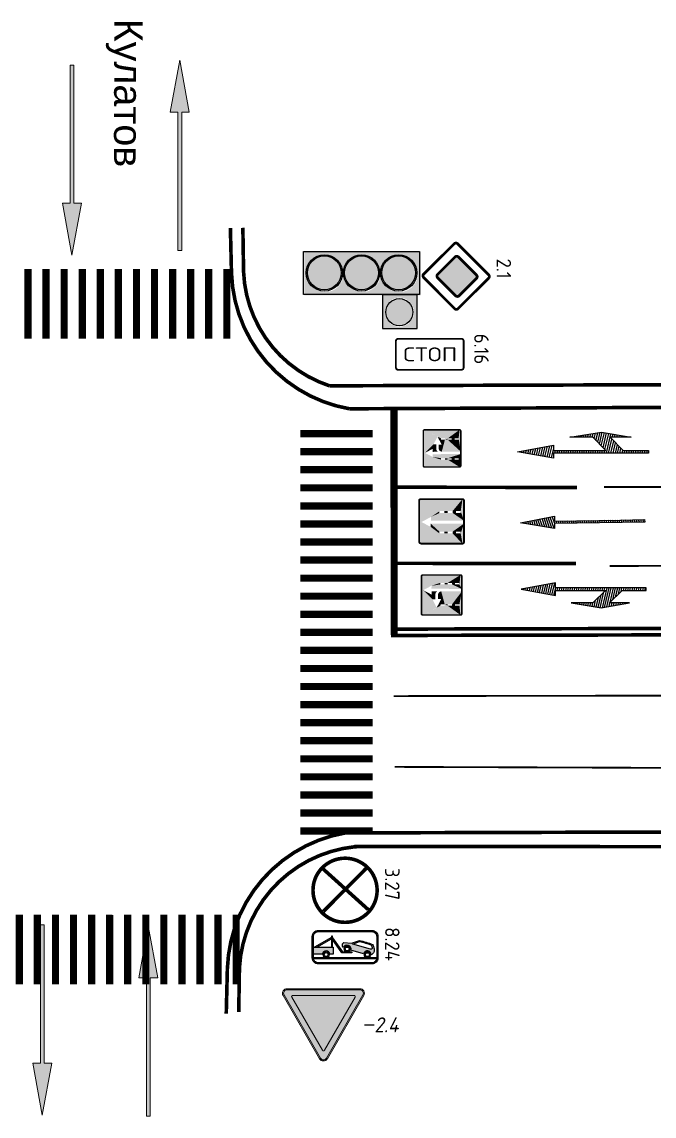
# Model space of a CAD drawing. Header units: millimetres. Extents: x 1734 to 2050, y 1482 to 1843.
# Drawn here: x 1894.04 to 1918.96, y 1733.88 to 1777.03 of the extents above; entities that cross this region are included whole.
import ezdxf
from ezdxf.enums import TextEntityAlignment as Align

# ---------------------------------------------------------------- set-up
doc = ezdxf.new("R2010")
doc.units = ezdxf.units.MM
for name, pattern in [('1.1', [141.652646, 70.079133, -0.0001, 71.573413]), ('1.3', [17.848385, 5.910826, -0.0001, 11.937459]), ('1.6_3_1', [4, 0, -1, 3])]:
    doc.linetypes.add(name, pattern=pattern)
for name, color, linetype, lineweight in [('знаки', 7, 'Continuous', 0), ('Описание', 7, 'Continuous', 15), ('разметка', 251, 'Continuous', 15)]:
    doc.layers.add(name, color=color, linetype=linetype, lineweight=lineweight)
doc.layers.add('КПЧ', color=9, linetype='Continuous')
doc.layers.add('Разметки', color=7, linetype='Continuous')
doc.styles.add('ROMAND', font='ROMAND.SHX', dxfattribs={"height": 2})
doc.styles.add('SASH', font='simplex8.shx', dxfattribs={"width": 0.9, "oblique": 12})
doc.styles.get("Standard").update_dxf_attribs({"font": 'arial.ttf'})

# ---------------------------------------------------------------- blocks, each defined once
blk = doc.blocks.new('1-18-')
at = {"layer": 'разметка'}
blk.add_hatch(color=0, dxfattribs=at).paths.add_polyline_path([(-0.075, 5.45), (-0.075, 0), (0.075, 0), (0.075, 5.45), (0.375, 5.45), (0, 7.5), (-0.375, 5.45)])
at = {"layer": 'разметка', "color": 0, "lineweight": 0, "flags": 128}
blk.add_lwpolyline([(-0.075, 5.45), (-0.075, 0), (0.075, 0), (0.075, 5.45), (0.375, 5.45), (0, 7.5), (-0.375, 5.45)], close=True, dxfattribs=at)
blk = doc.blocks.new('tr')
at = {"layer": 'знаки', "true_color": 0xffffff}
h = blk.add_hatch(color=7, dxfattribs=at)
edge = h.paths.add_edge_path()
edge.add_arc((0, 3.621), 0.24, 30, 150)
edge.add_line((-0.208, 3.741), (-2.16, 0.36))
edge.add_arc((-1.952, 0.24), 0.24, 150, 270)
edge.add_line((-1.952, 0), (1.952, 0))
edge.add_arc((1.952, 0.24), 0.24, 270, 390)
edge.add_line((2.16, 0.36), (0.208, 3.741))
edge = h.paths.add_edge_path(flags=16)
edge.add_arc((0, 3.621), 0.18, 30, 150)
edge.add_line((-0.156, 3.711), (-2.108, 0.33))
edge.add_arc((-1.952, 0.24), 0.18, 150, 270)
edge.add_line((-1.952, 0.06), (1.952, 0.06))
edge.add_arc((1.952, 0.24), 0.18, 270, 390)
edge.add_line((2.108, 0.33), (0.156, 3.711))
at = {"layer": 'знаки'}
h = blk.add_hatch(color=1, dxfattribs=at)
edge = h.paths.add_edge_path()
edge.add_arc((0, 3.621), 0.18, 30, 150)
edge.add_line((-0.156, 3.711), (-2.108, 0.33))
edge.add_arc((-1.952, 0.24), 0.18, 150, 270)
edge.add_line((-1.952, 0.06), (1.952, 0.06))
edge.add_arc((1.952, 0.24), 0.18, 270, 390)
edge.add_line((2.108, 0.33), (0.156, 3.711))
edge = h.paths.add_edge_path(flags=16)
edge.add_line((-0.052, 3.291), (-1.692, 0.45))
edge.add_arc((-1.64, 0.42), 0.06, 150, 270)
edge.add_line((-1.64, 0.36), (1.64, 0.36))
edge.add_arc((1.64, 0.42), 0.06, 270, 390)
edge.add_line((1.692, 0.45), (0.052, 3.291))
edge.add_arc((0, 3.261), 0.06, 30, 150)
at = {"layer": 'знаки', "true_color": 0xffffff}
h = blk.add_hatch(color=7, dxfattribs=at)
edge = h.paths.add_edge_path()
edge.add_line((-0.052, 3.291), (-1.692, 0.45))
edge.add_arc((-1.64, 0.42), 0.06, 150, 270)
edge.add_line((-1.64, 0.36), (1.64, 0.36))
edge.add_arc((1.64, 0.42), 0.06, 270, 390)
edge.add_line((1.692, 0.45), (0.052, 3.291))
edge.add_arc((0, 3.261), 0.06, 30, 150)
at = {"layer": 'Defpoints'}
blk.add_lwpolyline([(2.192, 1.931), (2.719, 1.931)], dxfattribs=at)
at = {"layer": 'знаки'}
blk.add_lwpolyline([(0.208, 3.741, 0.57735), (-0.208, 3.741), (-2.16, 0.36), (-2.16, 0.36, 0.57735), (-1.952, 0), (1.952, 0, 0.57735), (2.16, 0.36), (0.208, 3.741)], format="xyb", dxfattribs=at)
at = {"layer": 'знаки', "color": 7, "true_color": 0xffffff}
blk.add_lwpolyline([(0.156, 3.711, 0.57735), (-0.156, 3.711), (-2.108, 0.33, 0.57735), (-1.952, 0.06), (1.952, 0.06, 0.57735), (2.108, 0.33)], format="xyb", close=True, dxfattribs=at)
at = {"layer": 'знаки', "color": 1}
blk.add_lwpolyline([(-0.052, 3.291), (-1.692, 0.45, 0.57735), (-1.64, 0.36), (1.64, 0.36, 0.57735), (1.692, 0.45), (0.052, 3.291, 0.57735)], format="xyb", close=True, dxfattribs=at)
blk = doc.blocks.new('*U15')
at = {"layer": 'знаки', "xscale": -1, "rotation": 180}
blk.add_blockref('tr', (0, 3.861), dxfattribs=at)
at = {"layer": 'знаки', "color": 0, "lineweight": 30, "style": 'SASH', "oblique": 12, "width": 0.9}
blk.add_text('2.4', height=0.8, dxfattribs=at).set_placement((2.719, 1.931), align=Align.MIDDLE_LEFT)
blk = doc.blocks.new('*U27')
at = {"color": 0, "linetype": 'ByBlock', "lineweight": 15, "const_width": 0.4}
for points in [[(-14.123, 1.481), (-13.72, 5.316)], [(-13.128, 1.377), (-12.726, 5.211)], [(-12.133, 1.273), (-11.731, 5.107)], [(-11.139, 1.168), (-10.737, 5.003)], [(-10.144, 1.064), (-9.742, 4.898)], [(-9.15, 0.96), (-8.748, 4.794)], [(-8.155, 0.855), (-7.753, 4.69)], [(-7.161, 0.751), (-6.759, 4.585)], [(-6.166, 0.647), (-5.764, 4.481)], [(-5.172, 0.542), (-4.769, 4.377)], [(-4.177, 0.438), (-3.775, 4.272)], [(-3.183, 0.334), (-2.78, 4.168)], [(-2.188, 0.23), (-1.786, 4.064)], [(-1.193, 0.125), (-0.791, 3.959)], [(-0.199, 0.021), (0.203, 3.855)]]:
    blk.add_lwpolyline(points, dxfattribs=at)
blk = doc.blocks.new('*U20')
at = {"color": 0, "linetype": 'ByBlock', "lineweight": 15, "const_width": 0.4}
for points in [[(-12.133, 1.273), (-11.731, 5.107)], [(-11.139, 1.168), (-10.737, 5.003)], [(-10.144, 1.064), (-9.742, 4.898)], [(-9.15, 0.96), (-8.748, 4.794)], [(-8.155, 0.855), (-7.753, 4.69)], [(-7.161, 0.751), (-6.759, 4.585)], [(-6.166, 0.647), (-5.764, 4.481)], [(-5.172, 0.542), (-4.769, 4.377)], [(-4.177, 0.438), (-3.775, 4.272)], [(-3.183, 0.334), (-2.78, 4.168)], [(-2.188, 0.23), (-1.786, 4.064)], [(-1.193, 0.125), (-0.791, 3.959)], [(-0.199, 0.021), (0.203, 3.855)]]:
    blk.add_lwpolyline(points, dxfattribs=at)
blk = doc.blocks.new('*U79')
at = {"color": 4, "linetype": 'Continuous'}
for points in [[(0.19, 3.79), (0.05, 3.66), (7.42, 3.77)], [(7.42, 3.77), (0.05, 3.66), (7.5, 3.59)], [(0.37, 3.84), (0.19, 3.79), (7.42, 3.77)], [(7.25, 3.84), (0.37, 3.84), (7.42, 3.77)], [(0.05, 3.66), (0, 3.47), (7.5, 3.59)], [(7.5, 3.59), (0, 3.47), (3.65, 3.46)], [(0, 3.47), (1.72, 0.41), (3.65, 3.46)], [(0, 3.47), (0, -3.47), (1.72, 0.41)], [(3.65, 3.46), (1.72, 0.41), (2.82, 1.89)], [(3.37, 1.89), (1.72, 0.41), (2.01, 0.41)], [(2.82, 1.89), (1.72, 0.41), (3.37, 1.89)], [(3.37, 1.89), (2.01, 0.41), (3.37, -3.72)], [(7.5, 3.59), (3.65, 3.46), (5.47, 0.41)], [(3.65, 3.46), (4.47, 1.86), (5.47, 0.41)], [(4.47, 1.86), (3.85, -3.72), (5.18, 0.41)], [(3.85, 1.86), (3.85, -3.72), (4.47, 1.86)], [(4.47, 1.86), (5.18, 0.41), (5.47, 0.41)], [(7.5, 3.59), (5.47, 0.41), (7.5, -3.47)], [(1.72, 0.41), (0, -3.47), (1.72, -0.4)], [(2.01, 0.41), (2.01, -0.4), (3.37, -3.72)], [(5.18, 0.41), (3.85, -3.72), (5.18, -0.4)], [(5.47, 0.41), (5.47, -0.4), (7.5, -3.47)], [(1.72, -0.4), (0, -3.47), (1.72, -0.98)], [(1.72, -0.98), (0, -3.47), (1.72, -1.79)], [(1.72, -1.79), (0, -3.47), (1.72, -2.35)], [(1.72, -0.98), (2.01, -0.4), (1.72, -0.4)], [(2.01, -0.4), (1.72, -0.98), (2.01, -0.98)], [(1.72, -2.35), (2.01, -1.79), (1.72, -1.79)], [(2.01, -1.79), (1.72, -2.35), (2.01, -2.35)], [(2.01, -0.4), (2.01, -0.98), (3.37, -3.72)], [(2.01, -0.98), (2.01, -1.79), (3.37, -3.72)], [(2.01, -1.79), (2.01, -2.35), (3.37, -3.72)], [(5.18, -0.4), (3.85, -3.72), (5.18, -0.98)], [(5.18, -0.98), (3.85, -3.72), (5.18, -1.79)], [(5.47, -1.79), (3.85, -3.72), (5.18, -2.35)], [(5.18, -1.79), (3.85, -3.72), (5.47, -1.79)], [(5.18, -0.98), (5.47, -0.4), (5.18, -0.4)], [(5.47, -0.4), (5.18, -0.98), (5.47, -0.98)], [(5.47, -1.79), (5.18, -2.35), (5.47, -2.35)], [(5.47, -0.4), (5.47, -0.98), (7.5, -3.47)], [(5.47, -0.98), (5.47, -1.79), (7.5, -3.47)], [(5.47, -1.79), (5.47, -2.35), (7.5, -3.47)], [(1.72, -2.35), (0, -3.47), (1.72, -3.16)], [(1.72, -3.16), (0, -3.47), (3.37, -3.72)], [(0, -3.47), (0.07, -3.64), (3.37, -3.72)], [(0.07, -3.64), (0.25, -3.72), (3.37, -3.72)], [(3.37, -3.72), (2.01, -3.16), (1.72, -3.16)], [(2.01, -2.35), (2.01, -3.16), (3.37, -3.72)], [(5.18, -2.35), (3.85, -3.72), (5.18, -3.16)], [(5.47, -3.16), (3.85, -3.72), (7.5, -3.47)], [(3.85, -3.72), (5.47, -3.16), (5.18, -3.16)], [(7.5, -3.47), (3.85, -3.72), (7.48, -3.55)], [(7.48, -3.55), (3.85, -3.72), (7.45, -3.62)], [(7.45, -3.62), (3.85, -3.72), (7.39, -3.67)], [(7.39, -3.67), (3.85, -3.72), (7.32, -3.71)], [(5.47, -2.35), (5.47, -3.16), (7.5, -3.47)], [(7.32, -3.71), (3.85, -3.72), (7.25, -3.72)]]:
    blk.add_solid(points, dxfattribs=at)
blk = doc.blocks.new('*U80')
at = {"color": 0, "linetype": 'ByBlock', "lineweight": 15, "const_width": 0.4}
for points in [[(2.316, 22.079), (6.294, 21.662)], [(2.212, 21.084), (6.19, 20.667)], [(2.107, 20.09), (6.086, 19.672)], [(2.003, 19.095), (5.981, 18.678)], [(1.899, 18.101), (5.877, 17.683)], [(1.794, 17.106), (5.773, 16.689)], [(1.69, 16.112), (5.668, 15.694)], [(1.586, 15.117), (5.564, 14.7)], [(1.481, 14.123), (5.46, 13.705)], [(1.377, 13.128), (5.355, 12.711)], [(1.273, 12.133), (5.251, 11.716)], [(1.168, 11.139), (5.147, 10.722)], [(1.064, 10.144), (5.042, 9.727)], [(0.96, 9.15), (4.938, 8.733)], [(0.855, 8.155), (4.834, 7.738)], [(0.751, 7.161), (4.729, 6.743)], [(0.647, 6.166), (4.625, 5.749)], [(0.542, 5.172), (4.521, 4.754)], [(0.438, 4.177), (4.416, 3.76)], [(0.334, 3.183), (4.312, 2.765)], [(0.23, 2.188), (4.208, 1.771)], [(0.125, 1.193), (4.103, 0.776)], [(0.021, 0.199), (3.999, -0.218)]]:
    blk.add_lwpolyline(points, dxfattribs=at)

msp = doc.modelspace()

# ---------------------------------------------------------------- hatches: boundary and pattern name
at = {"ltscale": 0.2}
h = msp.add_hatch(color=251, dxfattribs=at)
h.dxf.hatch_style = 1
h.paths.add_polyline_path([(1905.175, 1767.942), (1905.175, 1766.248), (1909.752, 1766.248), (1909.752, 1767.942)])
h.paths.add_polyline_path([(1905.999, 1766.378, -1), (1905.999, 1767.812, -1)], flags=16)
h.paths.add_polyline_path([(1905.999, 1766.429, -1), (1905.999, 1767.761, -1)], flags=0)
h.paths.add_polyline_path([(1907.463, 1767.812, -1), (1907.463, 1766.378, -1)], flags=16)
h.paths.add_polyline_path([(1907.463, 1767.761, -1), (1907.463, 1766.429, -1)], flags=0)
h.paths.add_polyline_path([(1908.928, 1767.812, -1), (1908.928, 1766.378, -1)], flags=16)
h.paths.add_polyline_path([(1908.928, 1767.761, -1), (1908.928, 1766.429, -1)], flags=0)
h = msp.add_hatch(color=1)
h.dxf.hatch_style = 1
h.paths.add_polyline_path([(1905.959, 1766.469, 1), (1905.959, 1767.801, 1)])
h = msp.add_hatch(color=2)
h.dxf.hatch_style = 1
h.paths.add_polyline_path([(1907.424, 1766.469, 1), (1907.424, 1767.801, 1)])
h = msp.add_hatch(color=3)
h.dxf.hatch_style = 1
h.paths.add_polyline_path([(1908.888, 1766.469, 1), (1908.888, 1767.801, 1)])
h = msp.add_hatch(color=2)
h.dxf.hatch_style = 1
h.paths.add_polyline_path([(1911.244, 1767.763, 0.414214), (1911.111, 1767.763), (1910.424, 1767.076, 0.414214), (1910.424, 1766.944), (1911.137, 1766.23, 0.414214), (1911.269, 1766.23), (1911.957, 1766.918, 0.414214), (1911.957, 1767.05)])
h = msp.add_hatch(color=251, dxfattribs=at)
h.dxf.hatch_style = 1
h.paths.add_polyline_path([(1908.239, 1764.922), (1909.6, 1764.922), (1909.6, 1766.246), (1908.239, 1766.246)])
h.paths.add_polyline_path([(1909.495, 1765.584, -1), (1908.344, 1765.584, -1)], flags=16)
h.paths.add_polyline_path([(1909.454, 1765.584, -1), (1908.385, 1765.584, -1)], flags=0)
h = msp.add_hatch(color=3)
h.dxf.hatch_style = 1
h.paths.add_polyline_path([(1908.39, 1765.585, -1), (1909.459, 1765.585, -1)])
at = {"lineweight": 5}
h = msp.add_hatch(color=7, dxfattribs=at)
h.dxf.hatch_style = 1
h.paths.add_polyline_path([(1907.889, 1740.606), (1907.859, 1740.65, 0.054165), (1907.348, 1740.805), (1907.029, 1740.708), (1906.722, 1740.727), (1906.671, 1740.67), (1906.671, 1740.579), (1906.716, 1740.534, -0.896878), (1907.009, 1740.432), (1907.508, 1740.286, -0.88868), (1907.808, 1740.25), (1907.821, 1740.244, 0.217669), (1907.929, 1740.433, 0.066532)], flags=0)
h.paths.add_polyline_path([(1907.085, 1740.665), (1907.351, 1740.765, -0.035096), (1907.802, 1740.63, -0.16621), (1907.841, 1740.496, -0.41795), (1907.785, 1740.467)], flags=0)
h.paths.add_polyline_path([(1906.976, 1740.472, 1), (1906.74, 1740.472, 0.362322), (1906.837, 1740.356), (1906.879, 1740.356, 0.362322)], flags=0)
h.paths.add_polyline_path([(1906.782, 1740.472, -1), (1906.935, 1740.472, -1)], flags=0)
h.paths.add_polyline_path([(1907.775, 1740.248, 1), (1907.539, 1740.248, 0.334886), (1907.625, 1740.134), (1907.69, 1740.134, 0.334886)], flags=0)
h.paths.add_polyline_path([(1907.581, 1740.248, -1), (1907.734, 1740.248, -1)], flags=0)
h.paths.add_polyline_path([(1908.025, 1740.119), (1908.025, 1740.134), (1907.69, 1740.134, -0.140008), (1907.625, 1740.134), (1906.047, 1740.134, -0.064551), (1906.016, 1740.134), (1905.526, 1740.134), (1905.526, 1740.119, 0.031055), (1905.527, 1740.095), (1908.024, 1740.095, 0.031055)], flags=0)
h.paths.add_polyline_path([(1906.149, 1740.251, 1), (1905.913, 1740.251, 0.376937), (1906.016, 1740.134), (1906.047, 1740.134, 0.376937)], flags=0)
h.paths.add_polyline_path([(1905.955, 1740.251, -1), (1906.108, 1740.251, -1)], flags=0)
h.paths.add_polyline_path([(1906.311, 1740.543), (1905.526, 1740.543), (1905.526, 1740.27), (1905.878, 1740.27, -0.862024), (1906.178, 1740.27), (1906.311, 1740.27)], flags=0)
h.paths.add_polyline_path([(1906.278, 1740.983), (1906.235, 1740.983), (1906.235, 1740.543), (1906.278, 1740.543)], flags=0)
h.paths.add_polyline_path([(1906.235, 1740.877), (1906.235, 1740.931), (1905.566, 1740.543), (1905.658, 1740.543)], flags=0)
h.paths.add_polyline_path([(1906.278, 1740.914), (1906.278, 1740.842), (1906.647, 1740.316), (1907.041, 1740.316), (1907.041, 1740.356), (1906.879, 1740.356, -0.090424), (1906.837, 1740.356), (1906.671, 1740.356)], flags=0)
h.paths.add_polyline_path([(1907.833, 1741.2), (1905.718, 1741.2, 0.414214), (1905.484, 1740.966), (1905.484, 1740.119, 0.414214), (1905.718, 1739.885), (1907.833, 1739.885, 0.414214), (1908.067, 1740.119), (1908.067, 1740.966, 0.414214)])
h.paths.add_polyline_path([(1907.833, 1741.159, -0.414214), (1908.025, 1740.966), (1908.025, 1740.119, -0.414214), (1907.833, 1739.927), (1905.718, 1739.927, -0.414214), (1905.526, 1740.119), (1905.526, 1740.966, -0.414214), (1905.718, 1741.159)], flags=16)
h.paths.add_polyline_path([(1906.278, 1740.983), (1906.278, 1740.914), (1906.671, 1740.356), (1906.837, 1740.356, -0.362322), (1906.74, 1740.472, -1), (1906.976, 1740.472, -0.362322), (1906.879, 1740.356), (1907.041, 1740.356), (1907.041, 1740.316), (1906.647, 1740.316), (1906.278, 1740.842), (1906.278, 1740.543), (1905.566, 1740.543), (1906.235, 1740.931), (1906.235, 1740.983)], flags=0)
h.paths.add_polyline_path([(1906.722, 1740.727), (1907.029, 1740.708), (1907.348, 1740.805, -0.054165), (1907.859, 1740.65), (1907.889, 1740.606, -0.066532), (1907.929, 1740.433, -0.217669), (1907.821, 1740.244), (1907.808, 1740.25, 0.88868), (1907.508, 1740.286), (1907.009, 1740.432, 0.896878), (1906.716, 1740.534), (1906.671, 1740.579), (1906.671, 1740.67)], flags=0)
h.paths.add_polyline_path([(1906.149, 1740.251, -0.376937), (1906.047, 1740.134), (1907.625, 1740.134, -0.334886), (1907.539, 1740.248, -1), (1907.775, 1740.248, -0.498255), (1907.625, 1740.134), (1906.047, 1740.134, -0.452499), (1905.913, 1740.251, -1)], flags=0)
h = msp.add_hatch(color=7, dxfattribs=at)
h.dxf.hatch_style = 1
h.paths.add_polyline_path([(1906.976, 1740.472, 1), (1906.74, 1740.472, 0.362322), (1906.837, 1740.356), (1906.879, 1740.356, 0.362322)], flags=17)
h.paths.add_polyline_path([(1906.782, 1740.472, -1), (1906.935, 1740.472, -1)], flags=16)
h.paths.add_polyline_path([(1907.775, 1740.248, 1), (1907.539, 1740.248, 0.334886), (1907.625, 1740.134), (1907.69, 1740.134, 0.334886)])
h.paths.add_polyline_path([(1907.581, 1740.248, -1), (1907.734, 1740.248, -1)], flags=16)
h.paths.add_polyline_path([(1907.041, 1740.356), (1906.879, 1740.356, -0.090424), (1906.837, 1740.356), (1906.671, 1740.356), (1906.278, 1740.914), (1906.278, 1740.842), (1906.647, 1740.316), (1907.041, 1740.316)])
h.paths.add_polyline_path([(1906.278, 1740.983), (1906.235, 1740.983), (1906.235, 1740.543), (1906.278, 1740.543)])
h.paths.add_polyline_path([(1906.235, 1740.877), (1906.235, 1740.931), (1905.566, 1740.543), (1905.658, 1740.543)])
h.paths.add_polyline_path([(1906.311, 1740.543), (1905.526, 1740.543), (1905.526, 1740.27), (1905.878, 1740.27, -0.862024), (1906.178, 1740.27), (1906.311, 1740.27)])
h.paths.add_polyline_path([(1905.913, 1740.251, 0.376937), (1906.016, 1740.134), (1906.047, 1740.134, 0.376937), (1906.149, 1740.251, 1)])
h.paths.add_polyline_path([(1906.108, 1740.251, -1), (1905.955, 1740.251, -1)], flags=16)
h = msp.add_hatch(color=7, dxfattribs=at)
h.dxf.hatch_style = 1
h.paths.add_polyline_path([(1907.889, 1740.606), (1907.859, 1740.65, 0.054165), (1907.348, 1740.805), (1907.029, 1740.708), (1906.722, 1740.727), (1906.671, 1740.67), (1906.671, 1740.579), (1906.716, 1740.534, -0.896878), (1907.009, 1740.432), (1907.508, 1740.286, -0.88868), (1907.808, 1740.25), (1907.821, 1740.244, 0.217669), (1907.929, 1740.433, 0.066532)])
h.paths.add_polyline_path([(1907.085, 1740.665), (1907.351, 1740.765, -0.035096), (1907.802, 1740.63, -0.16621), (1907.841, 1740.496, -0.41795), (1907.785, 1740.467)], flags=16)
h = msp.add_hatch(color=7, dxfattribs=at)
h.dxf.hatch_style = 1
h.paths.add_polyline_path([(1908.025, 1740.119), (1908.025, 1740.134), (1907.69, 1740.134, -0.140008), (1907.625, 1740.134), (1906.047, 1740.134, -0.064551), (1906.016, 1740.134), (1905.526, 1740.134), (1905.526, 1740.119, 0.031055), (1905.527, 1740.095), (1908.024, 1740.095, 0.031055)])
at = {"layer": 'Разметки', "linetype": 'Continuous', "ltscale": 0.5}
h = msp.add_hatch(dxfattribs=at)
h.set_pattern_fill('ANSI31', scale=0.68888, angle=571.9189, style=0)
h.set_pattern_definition([(256.9188852, (-1079.66898, 1797.57431), (0.0838754784, -0.0194892942), [])])
h.paths.add_polyline_path([(1914.988, 1760.134), (1914.988, 1760.341), (1913.575, 1760.082), (1914.988, 1759.824), (1914.988, 1760.031), (1918.742, 1760.031), (1918.742, 1760.134), (1917.743, 1760.134), (1917.226, 1760.651), (1918.053, 1760.651), (1916.882, 1760.857), (1915.642, 1760.651), (1916.538, 1760.651), (1917.054, 1760.134)])
h = msp.add_hatch(dxfattribs=at)
h.set_pattern_fill('ANSI31', scale=0.652442, angle=573.9366, style=0)
h.set_pattern_definition([(108.9365867, (4729.473876, 2082.48393), (0.0771413413, 0.02646643), [])])
h.paths.add_polyline_path([(1913.695, 1757.273), (1915.028, 1757.54), (1915.031, 1757.344), (1917.641, 1757.389), (1918.586, 1757.405), (1918.588, 1757.308), (1915.033, 1757.247), (1915.036, 1757.051)])
h = msp.add_hatch(dxfattribs=at)
h.set_pattern_fill('ANSI31', scale=0.656922, angle=571.9189, style=0)
h.set_pattern_definition([(256.9188852, (-940.66232, 1789.98076), (0.0799844142, -0.018585167), [])])
h.paths.add_polyline_path([(1915.069, 1754.611), (1915.069, 1754.414), (1913.723, 1754.66), (1915.069, 1754.907), (1915.069, 1754.71), (1918.649, 1754.71), (1918.649, 1754.611), (1917.697, 1754.611), (1917.204, 1754.118), (1917.993, 1754.118), (1916.876, 1753.921), (1915.693, 1754.118), (1916.547, 1754.118), (1917.04, 1754.611)])

# ---------------------------------------------------------------- linework, layer by layer
at = {"color": 7, "linetype": 'Continuous'}
for p, q in [((1912.436, 1767.06), (1911.213, 1768.283)), ((1909.9, 1766.954), (1911.123, 1765.732)), ((1911.229, 1765.721), (1912.436, 1766.928))]:
    msp.add_line(p, q, dxfattribs=at)
at = {"color": 1, "linetype": 'Continuous'}
for points, const_width in [([(1911.229, 1765.721), (1912.436, 1766.928, 0.414214), (1912.436, 1767.06), (1911.213, 1768.283, 0.414214), (1911.081, 1768.283), (1909.874, 1767.086, 0.414214), (1909.874, 1766.954), (1911.097, 1765.721, 0.414214)], 0.107), ([(1905.511, 1742.787, 1), (1908.04, 1742.787, 1)], 0.142)]:
    msp.add_lwpolyline(points, format="xyb", close=True, dxfattribs=dict(at, const_width=const_width))
for points in [[(1909.712, 1767.982), (1909.712, 1766.288), (1905.135, 1766.288), (1905.135, 1767.982)], [(1909.617, 1766.269), (1908.257, 1766.269), (1908.257, 1764.945), (1909.617, 1764.945)]]:
    msp.add_lwpolyline(points, close=True)
at = {"color": 7, "linetype": 'Continuous', "const_width": 0.107}
msp.add_lwpolyline([(1911.269, 1766.23), (1911.957, 1766.918, 0.414214), (1911.957, 1767.05), (1911.244, 1767.763, 0.414214), (1911.111, 1767.763), (1910.424, 1767.076, 0.414214), (1910.424, 1766.944), (1911.137, 1766.23, 0.414214)], format="xyb", close=True, dxfattribs=at)
at = {"color": 7, "linetype": 'Continuous', "const_width": 0.0712}
msp.add_lwpolyline([(1908.781, 1764.45), (1908.781, 1763.402, 0.414214), (1908.871, 1763.313), (1911.362, 1763.313, 0.414214), (1911.451, 1763.402), (1911.451, 1764.446, 0.414214), (1911.362, 1764.535), (1908.871, 1764.535, 0.414214), (1908.781, 1764.446)], format="xyb", dxfattribs=at)
at = {"color": 4, "linetype": 'Continuous'}
for points, const_width in [([(1911.338, 1759.529, -0.414214), (1911.29, 1759.48), (1909.909, 1759.48, -0.414214), (1909.86, 1759.529), (1909.86, 1760.897, -0.414214), (1909.909, 1760.946), (1911.29, 1760.946, -0.414214), (1911.338, 1760.897)], 0.0586), ([(1909.694, 1756.545, 0.414214), (1909.782, 1756.457), (1911.406, 1756.457, 0.414214), (1911.465, 1756.515), (1911.465, 1758.153, 0.414214), (1911.406, 1758.212), (1909.753, 1758.212, 0.414214), (1909.694, 1758.153)], 0.0702), ([(1911.378, 1755.169, 0.414214), (1911.325, 1755.221), (1909.838, 1755.221, 0.414214), (1909.786, 1755.169), (1909.786, 1753.696, 0.414214), (1909.838, 1753.643), (1911.325, 1753.643, 0.414214), (1911.378, 1753.696)], 0.0632)]:
    msp.add_lwpolyline(points, format="xyb", close=True, dxfattribs=dict(at, const_width=const_width))
at = {"color": 1, "linetype": 'Continuous', "const_width": 0.142}
for points in [[(1905.868, 1743.667), (1907.689, 1742.025)], [(1905.929, 1741.959), (1907.617, 1743.661)]]:
    msp.add_lwpolyline(points, dxfattribs=at)
for centre, radius in [((1905.959, 1767.135), 0.717), ((1905.959, 1767.135), 0.666), ((1907.424, 1767.135), 0.717), ((1907.424, 1767.135), 0.666), ((1908.888, 1767.135), 0.717), ((1908.888, 1767.135), 0.666), ((1908.914, 1765.583), 0.535)]:
    msp.add_circle(centre, radius)
at = {"color": 7, "linetype": 'Continuous'}
msp.add_arc((1912.37, 1766.994), 0.0935, 315, 45, dxfattribs=at)
at = {"color": 4, "linetype": 'Continuous'}
for points in [[(1909.875, 1760.931), (1909.86, 1759.529), (1909.86, 1760.897)], [(1909.86, 1759.529), (1909.875, 1760.931), (1909.875, 1759.495)], [(1909.875, 1759.495), (1909.909, 1760.946), (1909.909, 1759.48)], [(1909.875, 1760.931), (1909.909, 1760.946), (1909.875, 1759.495)], [(1909.909, 1760.946), (1909.923, 1760.035), (1909.909, 1759.48)], [(1909.909, 1760.946), (1910.42, 1760.675), (1909.923, 1760.035)], [(1909.909, 1760.946), (1910.555, 1760.609), (1910.555, 1760.609)], [(1909.909, 1760.946), (1911.29, 1760.946), (1910.555, 1760.609)], [(1909.923, 1760.035), (1910.42, 1760.675), (1910.261, 1760.369)], [(1910.42, 1760.675), (1910.555, 1760.609), (1910.583, 1760.365)], [(1910.555, 1760.609), (1911.29, 1760.946), (1910.712, 1760.609)], [(1910.555, 1760.552), (1910.712, 1760.552), (1910.583, 1760.365)], [(1910.583, 1760.365), (1910.712, 1760.552), (1910.587, 1760.08)], [(1910.587, 1760.08), (1910.712, 1760.552), (1911.338, 1760.085)], [(1910.712, 1760.552), (1911.29, 1760.946), (1910.826, 1760.609)], [(1910.712, 1760.609), (1911.29, 1760.946), (1910.712, 1760.552)], [(1910.712, 1760.552), (1910.826, 1760.609), (1910.826, 1760.552)], [(1910.712, 1760.552), (1910.826, 1760.552), (1911.338, 1760.085)], [(1910.826, 1760.609), (1911.29, 1760.946), (1910.984, 1760.609)], [(1910.826, 1760.552), (1910.984, 1760.552), (1911.338, 1760.085)], [(1910.984, 1760.609), (1911.29, 1760.946), (1911.095, 1760.609)], [(1911.095, 1760.609), (1910.984, 1760.552), (1910.984, 1760.609)], [(1910.984, 1760.552), (1911.095, 1760.609), (1911.095, 1760.552)], [(1910.984, 1760.552), (1911.095, 1760.552), (1911.338, 1760.085)], [(1911.095, 1760.609), (1911.29, 1760.946), (1911.252, 1760.609)], [(1911.095, 1760.552), (1911.252, 1760.552), (1911.338, 1760.085)], [(1911.252, 1760.609), (1911.29, 1760.946), (1911.338, 1760.085)], [(1911.338, 1760.085), (1911.252, 1760.552), (1911.252, 1760.609)], [(1911.29, 1760.946), (1911.324, 1760.931), (1911.338, 1760.085)], [(1911.324, 1760.931), (1911.338, 1760.897), (1911.338, 1760.085)], [(1909.923, 1760.035), (1910.261, 1760.369), (1910.233, 1760.198)], [(1910.233, 1760.198), (1910.261, 1760.369), (1910.234, 1760.077)], [(1910.234, 1760.077), (1910.261, 1760.369), (1910.377, 1760.154)], [(1910.234, 1760.077), (1910.377, 1760.154), (1910.401, 1760.111)], [(1910.261, 1760.369), (1910.368, 1760.369), (1910.369, 1760.201)], [(1910.261, 1760.369), (1910.369, 1760.201), (1910.377, 1760.154)], [(1910.464, 1760.364), (1910.583, 1760.365), (1910.465, 1760.213)], [(1910.465, 1760.213), (1910.583, 1760.365), (1910.475, 1760.165)], [(1910.475, 1760.165), (1910.583, 1760.365), (1910.5, 1760.123)], [(1910.5, 1760.123), (1910.583, 1760.365), (1910.54, 1760.094)], [(1910.54, 1760.094), (1910.583, 1760.365), (1910.587, 1760.08)], [(1909.909, 1759.48), (1909.923, 1760.035), (1910.23, 1759.876)], [(1909.909, 1759.48), (1910.23, 1759.876), (1911.29, 1759.48)], [(1910.229, 1759.983), (1911.338, 1759.991), (1910.23, 1759.876)], [(1910.23, 1759.876), (1911.338, 1759.991), (1910.555, 1759.827)], [(1910.23, 1759.876), (1910.555, 1759.827), (1910.555, 1759.77)], [(1910.23, 1759.876), (1910.555, 1759.77), (1911.29, 1759.48)], [(1910.234, 1760.077), (1910.401, 1760.111), (1910.436, 1760.079)], [(1910.555, 1759.827), (1911.338, 1759.991), (1910.712, 1759.827)], [(1910.555, 1759.77), (1910.712, 1759.77), (1911.29, 1759.48)], [(1910.712, 1759.827), (1911.338, 1759.991), (1910.826, 1759.827)], [(1910.826, 1759.827), (1910.712, 1759.77), (1910.712, 1759.827)], [(1910.712, 1759.77), (1910.826, 1759.827), (1910.826, 1759.77)], [(1910.712, 1759.77), (1910.826, 1759.77), (1911.29, 1759.48)], [(1910.826, 1759.827), (1911.338, 1759.991), (1910.984, 1759.827)], [(1910.826, 1759.77), (1910.984, 1759.77), (1911.29, 1759.48)], [(1910.984, 1759.827), (1911.338, 1759.991), (1911.095, 1759.827)], [(1911.095, 1759.77), (1910.984, 1759.77), (1910.984, 1759.827)], [(1910.984, 1759.827), (1911.095, 1759.827), (1911.095, 1759.77)], [(1910.984, 1759.77), (1911.095, 1759.77), (1911.29, 1759.48)], [(1911.095, 1759.827), (1911.338, 1759.991), (1911.252, 1759.827)], [(1911.095, 1759.77), (1911.252, 1759.77), (1911.29, 1759.48)], [(1911.252, 1759.827), (1911.338, 1759.991), (1911.29, 1759.48)], [(1911.252, 1759.77), (1911.252, 1759.827), (1911.29, 1759.48)], [(1911.29, 1759.48), (1911.338, 1759.991), (1911.324, 1759.495)], [(1911.324, 1759.495), (1911.338, 1759.991), (1911.338, 1759.529)], [(1909.786, 1755.169), (1909.801, 1753.659), (1909.801, 1755.206)], [(1909.801, 1753.659), (1909.786, 1755.169), (1909.786, 1753.696)], [(1909.801, 1755.206), (1909.838, 1753.643), (1909.838, 1755.221)], [(1909.801, 1753.659), (1909.838, 1753.643), (1909.801, 1755.206)], [(1909.838, 1755.221), (1909.853, 1754.624), (1910.184, 1754.795)], [(1909.838, 1755.221), (1910.184, 1754.795), (1911.325, 1755.221)], [(1909.838, 1753.643), (1909.853, 1754.624), (1909.838, 1755.221)], [(1910.184, 1754.795), (1910.534, 1754.91), (1911.325, 1755.221)], [(1910.534, 1754.91), (1910.703, 1754.91), (1911.325, 1755.221)], [(1910.703, 1754.91), (1910.826, 1754.91), (1911.325, 1755.221)], [(1910.826, 1754.91), (1910.996, 1754.91), (1911.325, 1755.221)], [(1910.996, 1754.91), (1911.115, 1754.91), (1911.325, 1755.221)], [(1911.115, 1754.91), (1911.285, 1754.91), (1911.325, 1755.221)], [(1911.285, 1754.848), (1911.378, 1754.671), (1911.325, 1755.221)], [(1911.285, 1754.91), (1911.285, 1754.848), (1911.325, 1755.221)], [(1911.325, 1755.221), (1911.378, 1754.671), (1911.362, 1755.206)], [(1911.362, 1755.206), (1911.378, 1754.671), (1911.378, 1755.169)], [(1909.838, 1753.643), (1910.389, 1753.934), (1909.853, 1754.624)], [(1909.853, 1754.624), (1910.217, 1754.265), (1910.187, 1754.448)], [(1909.853, 1754.624), (1910.389, 1753.934), (1910.217, 1754.265)], [(1910.183, 1754.68), (1911.378, 1754.671), (1910.184, 1754.795)], [(1910.184, 1754.795), (1910.534, 1754.848), (1910.534, 1754.91)], [(1910.184, 1754.795), (1911.378, 1754.671), (1910.534, 1754.848)], [(1910.187, 1754.448), (1910.217, 1754.265), (1910.188, 1754.578)], [(1910.188, 1754.578), (1910.217, 1754.265), (1910.342, 1754.496)], [(1910.188, 1754.578), (1910.342, 1754.496), (1910.367, 1754.542)], [(1910.188, 1754.578), (1910.367, 1754.542), (1910.406, 1754.577)], [(1910.447, 1754.484), (1910.564, 1754.268), (1910.475, 1754.529)], [(1910.475, 1754.529), (1910.564, 1754.268), (1910.517, 1754.561)], [(1910.517, 1754.561), (1910.564, 1754.268), (1910.568, 1754.576)], [(1910.534, 1754.848), (1911.378, 1754.671), (1910.703, 1754.848)], [(1910.564, 1754.268), (1910.703, 1754.067), (1910.568, 1754.576)], [(1910.568, 1754.576), (1910.703, 1754.067), (1911.378, 1754.57)], [(1910.826, 1754.848), (1910.703, 1754.91), (1910.703, 1754.848)], [(1910.703, 1754.91), (1910.826, 1754.848), (1910.826, 1754.91)], [(1910.703, 1754.848), (1911.378, 1754.671), (1910.826, 1754.848)], [(1910.703, 1754.067), (1910.826, 1754.067), (1911.378, 1754.57)], [(1910.826, 1754.848), (1911.378, 1754.671), (1910.996, 1754.848)], [(1910.826, 1754.067), (1910.996, 1754.067), (1911.378, 1754.57)], [(1911.115, 1754.91), (1910.996, 1754.91), (1910.996, 1754.848)], [(1910.996, 1754.848), (1911.115, 1754.848), (1911.115, 1754.91)], [(1910.996, 1754.848), (1911.378, 1754.671), (1911.115, 1754.848)], [(1910.996, 1754.067), (1911.115, 1754.067), (1911.378, 1754.57)], [(1911.115, 1754.848), (1911.378, 1754.671), (1911.285, 1754.848)], [(1911.115, 1754.067), (1911.285, 1754.067), (1911.378, 1754.57)], [(1911.285, 1754.006), (1911.325, 1753.643), (1911.378, 1754.57)], [(1911.378, 1754.57), (1911.285, 1754.067), (1911.285, 1754.006)], [(1911.325, 1753.643), (1911.362, 1753.659), (1911.378, 1754.57)], [(1911.362, 1753.659), (1911.378, 1753.696), (1911.378, 1754.57)], [(1910.217, 1754.265), (1910.334, 1754.445), (1910.342, 1754.496)], [(1910.217, 1754.265), (1910.332, 1754.264), (1910.334, 1754.445)], [(1910.389, 1753.934), (1910.534, 1754.006), (1910.564, 1754.268)], [(1910.436, 1754.269), (1910.564, 1754.268), (1910.437, 1754.432)], [(1910.437, 1754.432), (1910.564, 1754.268), (1910.447, 1754.484)], [(1910.534, 1754.067), (1910.703, 1754.067), (1910.564, 1754.268)], [(1909.838, 1753.643), (1910.534, 1754.006), (1910.534, 1754.006)], [(1909.838, 1753.643), (1911.325, 1753.643), (1910.534, 1754.006)], [(1910.534, 1754.006), (1911.325, 1753.643), (1910.703, 1754.006)], [(1910.703, 1754.067), (1910.826, 1754.006), (1910.826, 1754.067)], [(1910.703, 1754.067), (1911.325, 1753.643), (1910.826, 1754.006)], [(1910.703, 1754.006), (1911.325, 1753.643), (1910.703, 1754.067)], [(1910.826, 1754.006), (1911.325, 1753.643), (1910.996, 1754.006)], [(1911.115, 1754.006), (1910.996, 1754.067), (1910.996, 1754.006)], [(1910.996, 1754.067), (1911.115, 1754.006), (1911.115, 1754.067)], [(1910.996, 1754.006), (1911.325, 1753.643), (1911.115, 1754.006)], [(1911.115, 1754.006), (1911.325, 1753.643), (1911.285, 1754.006)]]:
    msp.add_solid(points, dxfattribs=at)
at = {"color": 4, "linetype": 'Continuous', "extrusion": (0, 0, -1)}
for points in [[(-1909.909, 1760.946), (-1910.42, 1760.675), (-1910.42, 1760.675)], [(-1909.838, 1753.643), (-1910.389, 1753.934), (-1910.389, 1753.934)]]:
    msp.add_solid(points, dxfattribs=at)
at = {"layer": 'КПЧ', "color": 5, "lineweight": 30, "const_width": 0.142}
for points in [[(1902.747, 1768.911), (1902.775, 1767.173, 0.312662), (1906.169, 1762.678), (1906.485, 1762.682)], [(1902.584, 1737.985), (1902.612, 1739.723, -0.370334), (1907.171, 1744.505), (1907.238, 1744.505)]]:
    msp.add_lwpolyline(points, format="xyb", dxfattribs=at)
for points in [[(1906.485, 1762.682), (2031.758, 1763.099)], [(1907.137, 1744.515), (1928.259, 1744.501)]]:
    msp.add_lwpolyline(points, dxfattribs=at)
at = {"layer": 'КПЧ', "color": 7, "lineweight": 30, "const_width": 0.142}
msp.add_lwpolyline([(1907.401, 1761.777), (1988.682, 1762.133)], dxfattribs=at)
at = {"layer": 'КПЧ', "lineweight": 30, "const_width": 0.142}
for points in [[(1915.913, 1758.673), (1908.766, 1758.681)], [(1915.884, 1755.672), (1908.737, 1755.681)]]:
    msp.add_lwpolyline(points, dxfattribs=at)
at = {"layer": 'Разметки', "color": 7, "linetype": '1.3', "lineweight": 0, "const_width": 0.142, "flags": 128}
for points in [[(1902.255, 1768.903), (1902.298, 1767.132, 0.356464), (1906.967, 1761.771), (1907.412, 1761.772)], [(1902.092, 1737.922), (1902.136, 1739.693, -0.356464), (1906.804, 1745.054), (1907.249, 1745.053)]]:
    msp.add_lwpolyline(points, format="xyb", dxfattribs=at)
at = {"layer": 'Разметки', "color": 7, "linetype": '1.1', "ltscale": 0.5, "const_width": 0.285}
msp.add_lwpolyline([(1908.707, 1761.757), (1908.713, 1752.849)], dxfattribs=at)
at = {"layer": 'Разметки', "color": 7, "linetype": 'Continuous', "flags": 128}
for points in [[(1918.742, 1760.031), (1914.988, 1760.031), (1914.988, 1759.824), (1913.575, 1760.082), (1914.988, 1760.341), (1914.988, 1760.134), (1917.054, 1760.134), (1916.538, 1760.651), (1915.642, 1760.651), (1916.882, 1760.857), (1918.053, 1760.651), (1917.226, 1760.651), (1917.743, 1760.134), (1918.742, 1760.134)], [(1918.649, 1754.71), (1915.069, 1754.71), (1915.069, 1754.907), (1913.723, 1754.66), (1915.069, 1754.414), (1915.069, 1754.611), (1917.04, 1754.611), (1916.547, 1754.118), (1915.693, 1754.118), (1916.876, 1753.921), (1917.993, 1754.118), (1917.204, 1754.118), (1917.697, 1754.611), (1918.649, 1754.611)]]:
    msp.add_lwpolyline(points, close=True, dxfattribs=at)
at = {"layer": 'Разметки', "color": 7, "linetype": '1.6_3_1', "lineweight": 0, "const_width": 0.0712, "flags": 128}
for points in [[(1916.979, 1758.692), (1949.379, 1758.695)], [(1908.734, 1747.653), (1921.672, 1747.607)]]:
    msp.add_lwpolyline(points, dxfattribs=at)
at = {"layer": 'Разметки', "color": 7, "linetype": 'Continuous', "flags": 128}
msp.add_lwpolyline([(1917.641, 1757.389), (1918.586, 1757.405), (1918.588, 1757.308), (1915.033, 1757.247), (1915.036, 1757.051), (1913.695, 1757.273), (1915.028, 1757.54), (1915.031, 1757.344), (1917.641, 1757.389)], dxfattribs=at)
at = {"layer": 'Разметки', "linetype": '1.6_3_1', "lineweight": 0, "const_width": 0.0712, "flags": 128}
for points in [[(2031.726, 1755.776), (1917.204, 1755.576)], [(2020.855, 1750.645), (1908.695, 1750.445)]]:
    msp.add_lwpolyline(points, dxfattribs=at)
at = {"layer": 'Разметки', "color": 7, "linetype": '1.3', "lineweight": 0, "const_width": 0.142, "flags": 128}
for points in [[(1908.614, 1753.086), (1988.684, 1753.286)], [(1906.839, 1745.05), (2031.803, 1745.395)]]:
    msp.add_lwpolyline(points, dxfattribs=at)
at = {"layer": 'Разметки', "linetype": '1.3', "lineweight": 0, "const_width": 0.142, "flags": 128}
msp.add_lwpolyline([(1908.591, 1752.837), (1988.684, 1752.994)], dxfattribs=at)
at = {"layer": 'Разметки', "color": 255}
for points in [[(1905.718, 1741.2), (1907.833, 1741.2, -0.414214), (1908.067, 1740.966), (1908.067, 1740.119, -0.414214), (1907.833, 1739.885), (1905.718, 1739.885, -0.414214), (1905.484, 1740.119), (1905.484, 1740.966, -0.414214)], [(1905.718, 1741.159), (1907.833, 1741.159, -0.414214), (1908.025, 1740.966), (1908.025, 1740.119, -0.414214), (1907.833, 1739.927), (1905.718, 1739.927, -0.414214), (1905.526, 1740.119), (1905.526, 1740.966, -0.414214)]]:
    msp.add_lwpolyline(points, format="xyb", close=True, dxfattribs=at)
for points in [[(1905.658, 1740.543), (1906.235, 1740.877), (1906.235, 1740.931), (1905.566, 1740.543)], [(1906.278, 1740.543), (1906.278, 1740.983), (1906.235, 1740.983), (1906.235, 1740.543)], [(1906.278, 1740.914), (1906.671, 1740.356), (1907.041, 1740.356), (1907.041, 1740.316), (1906.647, 1740.316), (1906.278, 1740.842)], [(1905.484, 1740.134), (1908.067, 1740.134)], [(1905.486, 1740.095), (1908.065, 1740.095)]]:
    msp.add_lwpolyline(points, dxfattribs=at)
for points in [[(1906.716, 1740.534), (1906.671, 1740.579), (1906.671, 1740.67), (1906.722, 1740.727), (1907.029, 1740.708), (1907.348, 1740.805, -0.054165), (1907.859, 1740.65), (1907.889, 1740.606, -0.066532), (1907.929, 1740.433, -0.217669), (1907.821, 1740.244), (1907.808, 1740.25, 0.88868), (1907.508, 1740.286), (1907.009, 1740.432, 0.896878), (1906.716, 1740.534)], [(1907.085, 1740.665), (1907.351, 1740.765, -0.035096), (1907.802, 1740.63, -0.16621), (1907.841, 1740.496, -0.41795), (1907.785, 1740.467), (1907.085, 1740.665)], [(1905.526, 1740.543), (1906.311, 1740.543), (1906.311, 1740.27), (1906.178, 1740.27, 0.862024), (1905.878, 1740.27), (1905.526, 1740.27)]]:
    msp.add_lwpolyline(points, format="xyb", dxfattribs=at)
for centre, radius in [((1906.031, 1740.251), 0.118), ((1906.031, 1740.251), 0.0765), ((1906.858, 1740.472), 0.118), ((1906.858, 1740.472), 0.0765), ((1907.657, 1740.248), 0.118), ((1907.657, 1740.248), 0.0765)]:
    msp.add_circle(centre, radius, dxfattribs=at)

# ---------------------------------------------------------------- block references
at = {"color": 4, "linetype": 'Continuous', "xscale": 0.2341485076950909, "yscale": 0.2341485076950909, "zscale": 0.2341485076950909, "rotation": 90.00015301210861}
msp.add_blockref('*U79', (1910.594, 1756.457), dxfattribs=at)
at = {"layer": 'знаки', "xscale": 0.7376622389709998, "yscale": 0.7376622389709998, "zscale": 0.7376622389709998}
msp.add_blockref('*U15', (1905.924, 1736.057), dxfattribs=at)
at = {"layer": 'разметка', "color": 7, "rotation": 180}
for p in [(1896.011, 1775.332), (1894.84, 1741.425)]:
    msp.add_blockref('1-18-', p, dxfattribs=at)
at = {"layer": 'разметка', "color": 7}
for p in [(1900.26, 1768.021), (1899.018, 1733.882)]:
    msp.add_blockref('1-18-', p, dxfattribs=at)
at = {"layer": 'Разметки', "color": 7, "xscale": -0.7123885652400561, "yscale": 0.7123885652400561, "zscale": 0.7123885652400561, "rotation": 354.0117768827567}
for name, p in [('*U20', (1893.423, 1764.543)), ('*U80', (1907.86, 1744.98)), ('*U27', (1892.367, 1739.073))]:
    msp.add_blockref(name, p, dxfattribs=at)

# ---------------------------------------------------------------- texts
at = {"color": 7, "linetype": 'Continuous', "style": 'ROMAND', "width": 0.9}
for s, p in [('2.1', (1912.752, 1767.698)), ('6.16', (1911.867, 1764.733)), ('3.27', (1908.353, 1743.67)), ('8.24', (1908.353, 1741.329))]:
    msp.add_text(s, height=0.5699, rotation=270, dxfattribs=at).set_placement(p)
at = {"color": 7, "linetype": 'Continuous', "style": 'ROMAND'}
msp.add_text('СТОП', height=0.546, dxfattribs=at).set_placement((1909.069, 1763.648), (1911.201, 1763.648), align=Align.ALIGNED)
at = {"layer": 'Описание', "color": 7}
msp.add_text('Кулатов', height=1.1133, rotation=269.8222, dxfattribs=at).set_placement((1897.683, 1777.16, 637.494))

doc.saveas('drawing.dxf')
